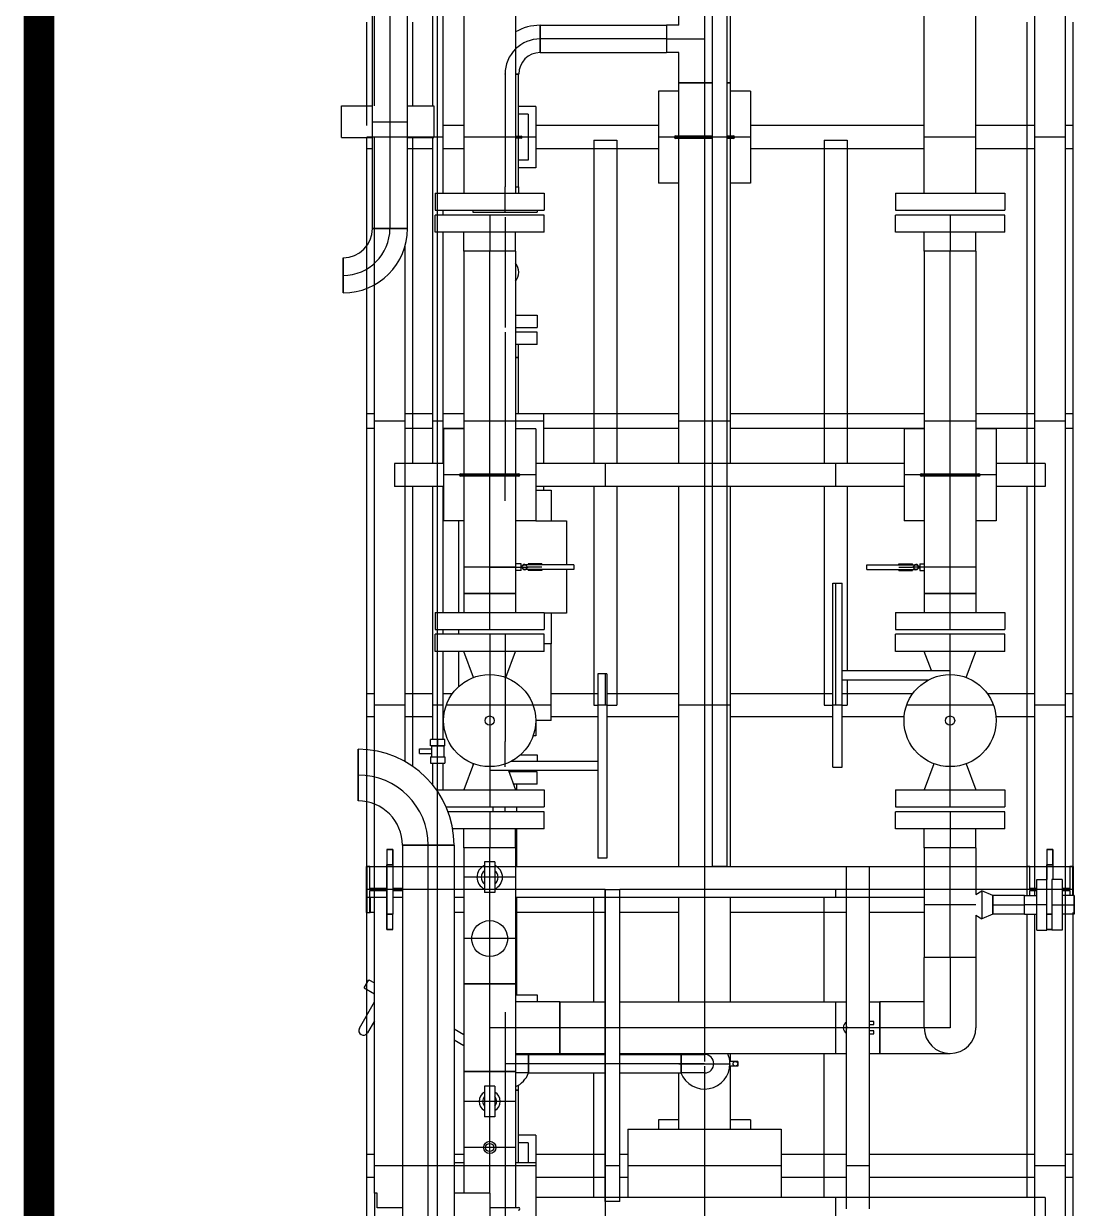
# Model space of a CAD drawing. Header units: inches. Extents: x 517790 to 538444, y 301815 to 302461.
# Drawn here: x 517880.424 to 517883.655, y 302339.702 to 302343.344 of the extents above; entities that cross this region are included whole.
import ezdxf

# ---------------------------------------------------------------- set-up
doc = ezdxf.new("R2010")
doc.units = ezdxf.units.IN
doc.header["$MEASUREMENT"] = 0
doc.layers.add('电气-接地设计-接地线', color=3, linetype='接地线')
doc.layers.add('硅胶总平面底图 工艺装置区', color=253, linetype='Continuous')
doc.styles.add('EESLTYPE', font='TXT.shx')
doc.linetypes.add('接地线', pattern='A,500,["/",EESLTYPE,S=200,R=0,X=0,Y=-100],-200,60,-200', length=960)

msp = doc.modelspace()

# ---------------------------------------------------------------- linework, layer by layer
at = {"layer": '电气-接地设计-接地线', "color": 1, "linetype": '接地线', "ltscale": 0.005, "const_width": 0.0944}
msp.add_lwpolyline([(517880.4709, 302348.7714), (517880.4709, 302325.0589)], dxfattribs=at)
at = {"layer": '硅胶总平面底图 工艺装置区', "color": 253, "linetype": 'Continuous', "lineweight": -3}
for p, q in [((517883.5323, 302348.6049), (517883.5323, 302340.6634)), ((517883.6267, 302348.6049), (517883.6267, 302340.6634)), ((517881.5028, 302343.0907), (517881.5028, 302348.38)), ((517881.496, 302342.7139), (517881.496, 302348.1825)), ((517881.55, 302348.1825), (517881.55, 302342.7139)), ((517881.6039, 302342.7139), (517881.6039, 302348.1825)), ((517882.5421, 302340.7529), (517882.5421, 302347.3844)), ((517882.5874, 302340.7529), (517882.5874, 302347.3844)), ((517881.7773, 302344.2135), (517881.7773, 302342.8228)), ((517881.9362, 302344.2135), (517881.9362, 302342.8228)), ((517883.1933, 302342.8228), (517883.1933, 302344.2135)), ((517883.3522, 302342.8228), (517883.3522, 302344.2135)), ((517881.681, 302343.3957), (517881.681, 302343.0907)), ((517881.6967, 302342.8228), (517881.6967, 302343.3957)), ((517881.7125, 302343.3957), (517881.7125, 302342.8228)), ((517882.4381, 302343.3389), (517882.4381, 302343.3957)), ((517882.5176, 302343.3957), (517882.5176, 302343.1622)), ((517882.597, 302343.1622), (517882.597, 302343.3957)), ((517881.4792, 302343.0907), (517881.4792, 302343.3485)), ((517881.6208, 302343.0907), (517881.6208, 302343.3485)), ((517883.5087, 302343.3485), (517883.5087, 302341.9919)), ((517883.6503, 302343.3485), (517883.6503, 302340.7529)), ((517882.0119, 302343.3389), (517882.0119, 302343.255)), ((517882.0119, 302343.3389), (517882.4005, 302343.3389)), ((517882.0119, 302343.255), (517882.0119, 302343.3389)), ((517882.4005, 302343.3389), (517882.4005, 302343.255)), ((517882.4006, 302343.3389), (517882.4006, 302343.2969)), ((517882.4381, 302343.3389), (517882.4006, 302343.3389)), ((517882.0118, 302343.2969), (517882.0118, 302343.2969)), ((517882.0118, 302343.2969), (517882.0119, 302343.2969)), ((517882.4005, 302343.2969), (517882.0119, 302343.2969)), ((517882.4005, 302343.2969), (517882.4006, 302343.2969)), ((517882.4006, 302343.2969), (517882.5176, 302343.2969)), ((517882.4006, 302343.2969), (517882.4006, 302343.255)), ((517882.0119, 302343.255), (517882.4005, 302343.255)), ((517882.4381, 302343.255), (517882.4006, 302343.255)), ((517882.4381, 302343.1622), (517882.4381, 302343.255)), ((517881.904, 302343.1891), (517881.904, 302343.1891)), ((517881.904, 302343.189), (517881.904, 302343.1891)), ((517881.904, 302343.189), (517881.904, 302342.8419)), ((517881.9362, 302343.189), (517881.9459, 302343.189)), ((517881.9459, 302343.189), (517881.9362, 302343.189)), ((517881.9459, 302342.9977), (517881.9459, 302343.189)), ((517882.5421, 302343.1622), (517882.4381, 302343.1622)), ((517882.4381, 302343.1622), (517882.5421, 302343.1622)), ((517882.4381, 302342.9986), (517882.4381, 302343.1622)), ((517882.5176, 302343.1622), (517882.5176, 302343.1622)), ((517882.5176, 302343.1622), (517882.5176, 302343.1622)), ((517882.5176, 302343.1622), (517882.5176, 302342.9986)), ((517882.597, 302343.1622), (517882.5874, 302343.1622)), ((517882.5874, 302343.1622), (517882.597, 302343.1622)), ((517882.597, 302342.9986), (517882.597, 302343.1622)), ((517882.4381, 302343.1365), (517882.376, 302343.1365)), ((517882.376, 302343.1365), (517882.376, 302342.8533)), ((517882.6592, 302343.1365), (517882.597, 302343.1365)), ((517882.6592, 302343.1365), (517882.6592, 302342.8533)), ((517881.4014, 302342.9934), (517881.4014, 302343.0907)), ((517881.4014, 302343.0907), (517881.496, 302343.0907)), ((517881.4792, 302343.0303), (517881.4792, 302343.0907)), ((517881.6039, 302343.0907), (517881.6852, 302343.0907)), ((517881.6852, 302343.0907), (517881.6852, 302342.9934)), ((517881.9984, 302343.0893), (517881.9459, 302343.0893)), ((517881.9984, 302343.0893), (517881.9984, 302342.9005)), ((517881.9748, 302343.0657), (517881.9459, 302343.0657)), ((517881.9748, 302343.0657), (517881.9748, 302342.9241)), ((517881.496, 302343.0421), (517881.6039, 302343.0421)), ((517881.7773, 302343.0303), (517881.7125, 302343.0303)), ((517882.376, 302343.0303), (517881.9984, 302343.0303)), ((517883.1933, 302343.0303), (517882.6592, 302343.0303)), ((517883.5323, 302343.0303), (517883.3522, 302343.0303)), ((517883.6503, 302343.0303), (517883.6267, 302343.0303)), ((517883.6503, 302343.0303), (517883.6503, 302342.9595)), ((517881.4014, 302342.9934), (517881.496, 302342.9934)), ((517881.7125, 302342.9949), (517881.4792, 302342.9949)), ((517881.4792, 302342.9595), (517881.4792, 302342.9934)), ((517881.4792, 302342.6615), (517881.4792, 302342.9934)), ((517881.5028, 302342.5413), (517881.5028, 302342.9934)), ((517881.6039, 302342.9934), (517881.6852, 302342.9934)), ((517881.6208, 302341.9919), (517881.6208, 302342.9934)), ((517881.681, 302342.9934), (517881.681, 302341.9919)), ((517881.9984, 302342.9949), (517881.7773, 302342.9949)), ((517881.9362, 302342.9977), (517881.954, 302342.9977)), ((517881.954, 302342.992), (517881.9362, 302342.992)), ((517881.9459, 302342.8419), (517881.9459, 302342.992)), ((517882.1775, 302342.9852), (517882.1775, 302341.9919)), ((517882.1775, 302342.9852), (517882.2483, 302342.9852)), ((517882.2483, 302342.9852), (517882.2483, 302341.9919)), ((517882.6592, 302342.9949), (517882.376, 302342.9949)), ((517882.4288, 302342.9986), (517882.5421, 302342.9986)), ((517882.5421, 302342.9911), (517882.4288, 302342.9911)), ((517882.4381, 302341.9919), (517882.4381, 302342.9911)), ((517882.5176, 302342.9986), (517882.5176, 302342.9911)), ((517882.5176, 302342.9911), (517882.5176, 302341.9919)), ((517882.5874, 302342.9986), (517882.6063, 302342.9986)), ((517882.6063, 302342.9911), (517882.5874, 302342.9911)), ((517882.597, 302341.9919), (517882.597, 302342.9911)), ((517882.8855, 302342.9852), (517882.9563, 302342.9852)), ((517882.8855, 302342.9852), (517882.8855, 302341.9919)), ((517882.9563, 302342.9852), (517882.9563, 302341.9919)), ((517883.3522, 302342.9949), (517883.1933, 302342.9949)), ((517883.6267, 302342.9949), (517883.5323, 302342.9949)), ((517881.496, 302342.9595), (517881.4792, 302342.9595)), ((517881.681, 302342.9595), (517881.6039, 302342.9595)), ((517881.7773, 302342.9595), (517881.7125, 302342.9595)), ((517882.376, 302342.9595), (517881.9984, 302342.9595)), ((517883.1933, 302342.9595), (517882.6592, 302342.9595)), ((517883.5323, 302342.9595), (517883.3522, 302342.9595)), ((517883.6503, 302342.9595), (517883.6267, 302342.9595)), ((517881.9748, 302342.9241), (517881.9459, 302342.9241)), ((517881.9984, 302342.9005), (517881.9459, 302342.9005)), ((517881.904, 302342.7704), (517881.904, 302342.8419)), ((517881.9362, 302342.8419), (517881.9459, 302342.8419)), ((517881.9362, 302342.8419), (517881.9459, 302342.8419)), ((517881.9459, 302342.8419), (517881.9459, 302342.8228)), ((517882.4381, 302342.8533), (517882.376, 302342.8533)), ((517882.6592, 302342.8533), (517882.597, 302342.8533)), ((517881.6889, 302342.8228), (517881.8568, 302342.8228)), ((517881.6889, 302342.8228), (517881.6889, 302342.7704)), ((517881.6967, 302342.7704), (517881.6967, 302342.8228)), ((517881.8568, 302342.8228), (517882.0246, 302342.8228)), ((517882.0246, 302342.8228), (517882.0246, 302342.7704)), ((517883.1049, 302342.8228), (517883.2727, 302342.8228)), ((517883.1049, 302342.8228), (517883.1049, 302342.7704)), ((517883.2727, 302342.8228), (517883.4406, 302342.8228)), ((517883.4406, 302342.8228), (517883.4406, 302342.7704)), ((517881.6889, 302342.7704), (517881.8568, 302342.7704)), ((517881.6967, 302342.7553), (517881.6967, 302342.7704)), ((517881.7125, 302342.7704), (517881.7125, 302342.7553)), ((517881.805, 302342.7704), (517881.805, 302342.764)), ((517881.805, 302342.764), (517881.904, 302342.764)), ((517881.8568, 302342.7704), (517882.0246, 302342.7704)), ((517881.904, 302342.764), (517881.904, 302342.7704)), ((517881.904, 302342.764), (517882.0029, 302342.764)), ((517882.0029, 302342.7704), (517882.0029, 302342.764)), ((517883.1049, 302342.7704), (517883.2727, 302342.7704)), ((517883.2727, 302342.7704), (517883.4406, 302342.7704)), ((517881.8568, 302342.7553), (517881.6889, 302342.7553)), ((517881.6889, 302342.7028), (517881.6889, 302342.7553)), ((517881.6967, 302342.7028), (517881.6967, 302342.7553)), ((517881.8568, 302342.7553), (517881.8568, 302342.6445)), ((517882.0246, 302342.7553), (517881.8568, 302342.7553)), ((517881.904, 302342.7489), (517881.904, 302342.4101)), ((517882.0246, 302342.7028), (517882.0246, 302342.7553)), ((517883.2727, 302342.7553), (517883.1049, 302342.7553)), ((517883.1049, 302342.7028), (517883.1049, 302342.7553)), ((517883.2727, 302342.7553), (517883.2727, 302342.6445)), ((517883.4406, 302342.7553), (517883.2727, 302342.7553)), ((517883.4406, 302342.7028), (517883.4406, 302342.7553)), ((517881.6039, 302342.7139), (517881.496, 302342.7139)), ((517881.496, 302342.7139), (517881.6039, 302342.7139)), ((517881.55, 302342.7139), (517881.55, 302342.7139)), ((517881.55, 302342.7139), (517881.55, 302342.7139)), ((517881.8568, 302342.7028), (517881.6889, 302342.7028)), ((517881.6967, 302341.9919), (517881.6967, 302342.7028)), ((517881.7125, 302342.7028), (517881.7125, 302341.9919)), ((517881.7773, 302342.6445), (517881.7773, 302342.7028)), ((517882.0246, 302342.7028), (517881.8568, 302342.7028)), ((517881.9362, 302342.6445), (517881.9362, 302342.7028)), ((517883.2727, 302342.7028), (517883.1049, 302342.7028)), ((517883.1933, 302342.6445), (517883.1933, 302342.7028)), ((517883.4406, 302342.7028), (517883.2727, 302342.7028)), ((517883.3522, 302342.6445), (517883.3522, 302342.7028)), ((517881.4792, 302342.5301), (517881.4792, 302342.6615)), ((517881.5972, 302341.0751), (517881.5972, 302342.6627)), ((517881.4061, 302342.624), (517881.4061, 302342.5701)), ((517881.4061, 302342.5161), (517881.4061, 302342.624)), ((517881.9362, 302342.6445), (517881.7773, 302342.6445)), ((517881.7773, 302342.6445), (517881.7773, 302341.9602)), ((517881.8568, 302342.6445), (517881.7773, 302342.6445)), ((517881.8568, 302341.9602), (517881.8568, 302342.6445)), ((517881.9362, 302342.6445), (517881.8568, 302342.6445)), ((517881.9362, 302342.6445), (517881.9362, 302341.9602)), ((517883.2727, 302342.6445), (517883.1933, 302342.6445)), ((517883.3522, 302342.6445), (517883.1933, 302342.6445)), ((517883.1933, 302342.6445), (517883.1933, 302341.9602)), ((517883.3522, 302342.6445), (517883.2727, 302342.6445)), ((517883.2727, 302341.9602), (517883.2727, 302342.6445)), ((517883.3522, 302342.6445), (517883.3522, 302341.9602)), ((517881.4061, 302342.5701), (517881.4061, 302342.5161)), ((517881.4061, 302342.5701), (517881.4061, 302342.5701)), ((517881.4061, 302342.5701), (517881.4061, 302342.5701)), ((517881.4792, 302341.1119), (517881.4792, 302342.5301)), ((517881.5028, 302341.1088), (517881.5028, 302342.5413)), ((517881.9362, 302342.4494), (517881.9366, 302342.4476)), ((517881.9362, 302342.4476), (517882.0029, 302342.4476)), ((517882.0029, 302342.4476), (517882.0029, 302342.4101)), ((517881.9362, 302342.4101), (517882.0029, 302342.4101)), ((517881.904, 302342.395), (517881.904, 302342.3171)), ((517882.0029, 302342.395), (517881.9362, 302342.395)), ((517882.0029, 302342.3575), (517882.0029, 302342.395)), ((517882.0029, 302342.3575), (517881.9362, 302342.3575)), ((517881.9459, 302342.3171), (517881.9459, 302342.3575)), ((517881.904, 302342.3171), (517881.904, 302341.9551)), ((517881.9459, 302342.3171), (517881.9362, 302342.3171)), ((517881.9362, 302342.3171), (517881.9459, 302342.3171)), ((517881.9459, 302342.1453), (517881.9459, 302342.3171)), ((517881.5028, 302342.1443), (517881.4792, 302342.1443)), ((517881.4792, 302342.099), (517881.4792, 302342.1443)), ((517881.681, 302342.1443), (517881.5972, 302342.1443)), ((517881.7773, 302342.1443), (517881.7125, 302342.1443)), ((517881.9362, 302342.1453), (517882.022, 302342.1453)), ((517882.022, 302342.1453), (517882.022, 302341.9919)), ((517882.4381, 302342.1443), (517882.022, 302342.1443)), ((517883.1933, 302342.1443), (517882.597, 302342.1443)), ((517883.5323, 302342.1443), (517883.3522, 302342.1443)), ((517883.6503, 302342.1443), (517883.6267, 302342.1443)), ((517883.6503, 302342.1443), (517883.6503, 302342.099)), ((517881.5972, 302342.1217), (517881.5028, 302342.1217)), ((517881.7125, 302342.1217), (517881.681, 302342.1217)), ((517882.022, 302342.1217), (517881.7773, 302342.1217)), ((517882.597, 302342.1217), (517882.4381, 302342.1217)), ((517883.3522, 302342.1217), (517883.1933, 302342.1217)), ((517883.6267, 302342.1217), (517883.5323, 302342.1217)), ((517881.5028, 302342.099), (517881.4792, 302342.099)), ((517881.681, 302342.099), (517881.5972, 302342.099)), ((517881.7773, 302342.099), (517881.7125, 302342.099)), ((517881.7773, 302342.0981), (517881.7152, 302342.0981)), ((517881.7152, 302342.0981), (517881.7152, 302341.8149)), ((517881.9984, 302342.0981), (517881.9362, 302342.0981)), ((517881.9984, 302342.0981), (517881.9984, 302341.8149)), ((517882.4381, 302342.099), (517882.022, 302342.099)), ((517883.1933, 302342.099), (517882.597, 302342.099)), ((517883.1311, 302342.0981), (517883.1311, 302341.8149)), ((517883.1933, 302342.0981), (517883.1311, 302342.0981)), ((517883.5323, 302342.099), (517883.3522, 302342.099)), ((517883.4143, 302342.0981), (517883.3522, 302342.0981)), ((517883.4143, 302342.0981), (517883.4143, 302341.8149)), ((517883.6503, 302342.099), (517883.6267, 302342.099)), ((517881.7152, 302341.9919), (517881.5645, 302341.9919)), ((517881.5645, 302341.9919), (517881.5645, 302341.9211)), ((517881.6967, 302341.9211), (517881.6967, 302341.9919)), ((517881.768, 302341.9602), (517881.9455, 302341.9602)), ((517881.8568, 302341.9527), (517881.8568, 302341.9602)), ((517883.1311, 302341.9919), (517881.9984, 302341.9919)), ((517882.2129, 302341.9211), (517882.2129, 302341.9919)), ((517882.5176, 302341.9919), (517882.5176, 302341.9211)), ((517882.9209, 302341.9211), (517882.9209, 302341.9919)), ((517883.184, 302341.9602), (517883.3615, 302341.9602)), ((517883.2727, 302341.9527), (517883.2727, 302341.9602)), ((517883.565, 302341.9919), (517883.4143, 302341.9919)), ((517883.565, 302341.9919), (517883.565, 302341.9211)), ((517881.9984, 302341.9565), (517881.7152, 302341.9565)), ((517881.9455, 302341.9527), (517881.768, 302341.9527)), ((517881.7773, 302341.9527), (517881.7773, 302341.6733)), ((517881.8568, 302341.6733), (517881.8568, 302341.9527)), ((517881.904, 302341.8772), (517881.904, 302341.9551)), ((517881.9362, 302341.9527), (517881.9362, 302341.6733)), ((517883.4143, 302341.9565), (517883.1311, 302341.9565)), ((517883.3615, 302341.9527), (517883.184, 302341.9527)), ((517883.1933, 302341.9527), (517883.1933, 302341.6733)), ((517883.2727, 302341.6733), (517883.2727, 302341.9527)), ((517883.3522, 302341.9527), (517883.3522, 302341.6733)), ((517881.7152, 302341.9211), (517881.5645, 302341.9211)), ((517881.6208, 302341.0603), (517881.6208, 302341.9211)), ((517881.681, 302341.9211), (517881.681, 302341.1428)), ((517881.6967, 302341.534), (517881.6967, 302341.9211)), ((517881.7125, 302341.9211), (517881.7125, 302341.534)), ((517883.1311, 302341.9211), (517881.9984, 302341.9211)), ((517881.9984, 302341.9093), (517882.0456, 302341.9093)), ((517882.022, 302341.9211), (517882.022, 302341.9093)), ((517882.0456, 302341.9093), (517882.0456, 302341.8149)), ((517882.1775, 302341.9211), (517882.1775, 302341.2485)), ((517882.2483, 302341.9211), (517882.2483, 302341.2485)), ((517882.4381, 302340.7529), (517882.4381, 302341.9211)), ((517882.5176, 302341.9211), (517882.5176, 302340.7529)), ((517882.597, 302340.7529), (517882.597, 302341.9211)), ((517882.8855, 302341.9211), (517882.8855, 302341.2485)), ((517882.9563, 302341.9211), (517882.9563, 302341.3551)), ((517883.565, 302341.9211), (517883.4143, 302341.9211)), ((517883.5087, 302341.9211), (517883.5087, 302340.7529)), ((517881.7773, 302341.8149), (517881.7152, 302341.8149)), ((517881.7624, 302341.534), (517881.7624, 302341.8149)), ((517881.9984, 302341.8149), (517881.9362, 302341.8149)), ((517881.9984, 302341.8149), (517882.0928, 302341.8149)), ((517882.0928, 302341.8149), (517882.0928, 302341.6804)), ((517883.1933, 302341.8149), (517883.1311, 302341.8149)), ((517883.4143, 302341.8149), (517883.3522, 302341.8149)), ((517881.9362, 302341.6733), (517881.7773, 302341.6733)), ((517881.7773, 302341.6733), (517881.7773, 302341.5923)), ((517881.8568, 302341.6733), (517881.8568, 302341.6733)), ((517881.8568, 302341.6733), (517881.8568, 302341.6733)), ((517881.8568, 302341.6733), (517881.8927, 302341.6733)), ((517881.8568, 302341.5923), (517881.8568, 302341.6733)), ((517881.8927, 302341.6733), (517881.8927, 302341.6733)), ((517881.8927, 302341.6733), (517881.8927, 302341.6733)), ((517881.8927, 302341.6733), (517881.9532, 302341.6733)), ((517881.9532, 302341.6833), (517881.9362, 302341.6833)), ((517881.9362, 302341.6733), (517881.9362, 302341.5923)), ((517881.9532, 302341.6632), (517881.9532, 302341.6833)), ((517881.9565, 302341.6757), (517881.9532, 302341.6767)), ((517881.9532, 302341.6733), (517881.9755, 302341.6733)), ((517881.9565, 302341.6709), (517881.9532, 302341.6699)), ((517882.1154, 302341.6804), (517881.9643, 302341.6804)), ((517881.9755, 302341.6833), (517881.9755, 302341.6804)), ((517882.0174, 302341.6833), (517881.9755, 302341.6833)), ((517882.0174, 302341.6733), (517881.9755, 302341.6733)), ((517881.9755, 302341.6733), (517881.9755, 302341.6733)), ((517881.9755, 302341.6733), (517881.9755, 302341.6733)), ((517881.9972, 302341.6804), (517881.9972, 302341.6833)), ((517882.0174, 302341.6833), (517882.0174, 302341.6804)), ((517882.1154, 302341.6804), (517882.1154, 302341.6733)), ((517882.1154, 302341.6733), (517882.1154, 302341.6662)), ((517883.017, 302341.6733), (517883.017, 302341.6804)), ((517883.017, 302341.6804), (517883.168, 302341.6804)), ((517883.017, 302341.6662), (517883.017, 302341.6733)), ((517883.1149, 302341.6804), (517883.1149, 302341.6833)), ((517883.1149, 302341.6833), (517883.1569, 302341.6833)), ((517883.1149, 302341.6733), (517883.1569, 302341.6733)), ((517883.1352, 302341.6833), (517883.1352, 302341.6804)), ((517883.1569, 302341.6804), (517883.1569, 302341.6833)), ((517883.1569, 302341.6733), (517883.1569, 302341.6733)), ((517883.1569, 302341.6733), (517883.1569, 302341.6733)), ((517883.1792, 302341.6733), (517883.1569, 302341.6733)), ((517883.1759, 302341.6757), (517883.1792, 302341.6767)), ((517883.1759, 302341.6709), (517883.1792, 302341.6699)), ((517883.1792, 302341.6833), (517883.1792, 302341.6632)), ((517883.1792, 302341.6833), (517883.1933, 302341.6833)), ((517883.2368, 302341.6733), (517883.1792, 302341.6733)), ((517883.3522, 302341.6733), (517883.1933, 302341.6733)), ((517883.1933, 302341.6733), (517883.1933, 302341.5923)), ((517883.2368, 302341.6733), (517883.2368, 302341.6733)), ((517883.2368, 302341.6733), (517883.2368, 302341.6733)), ((517883.2727, 302341.6733), (517883.2368, 302341.6733)), ((517883.2727, 302341.6733), (517883.2727, 302341.6733)), ((517883.2727, 302341.6733), (517883.2727, 302341.6733)), ((517883.2727, 302341.5923), (517883.2727, 302341.6733)), ((517883.3522, 302341.6733), (517883.3522, 302341.5923)), ((517881.9532, 302341.6632), (517881.9362, 302341.6632)), ((517882.1154, 302341.6662), (517881.9643, 302341.6662)), ((517881.9755, 302341.6662), (517881.9755, 302341.6632)), ((517882.0174, 302341.6632), (517881.9755, 302341.6632)), ((517881.9972, 302341.6632), (517881.9972, 302341.6662)), ((517882.0174, 302341.6662), (517882.0174, 302341.6632)), ((517882.0928, 302341.6662), (517882.0928, 302341.5317)), ((517883.017, 302341.6662), (517883.168, 302341.6662)), ((517883.1149, 302341.6632), (517883.1149, 302341.6662)), ((517883.1149, 302341.6632), (517883.1569, 302341.6632)), ((517883.1352, 302341.6662), (517883.1352, 302341.6632)), ((517883.1569, 302341.6632), (517883.1569, 302341.6662)), ((517883.1792, 302341.6632), (517883.1933, 302341.6632)), ((517882.9121, 302341.341), (517882.9121, 302341.6242)), ((517882.9121, 302341.6242), (517882.9405, 302341.6242)), ((517882.9209, 302341.2485), (517882.9209, 302341.6242)), ((517882.9405, 302341.341), (517882.9405, 302341.6242)), ((517881.9362, 302341.5923), (517881.7773, 302341.5923)), ((517881.7773, 302341.5923), (517881.8568, 302341.5923)), ((517881.7773, 302341.5923), (517881.7773, 302341.534)), ((517881.8568, 302341.4816), (517881.8568, 302341.5923)), ((517881.8568, 302341.5923), (517881.9362, 302341.5923)), ((517881.9362, 302341.5923), (517881.9362, 302341.534)), ((517883.3522, 302341.5923), (517883.1933, 302341.5923)), ((517883.1933, 302341.5923), (517883.2727, 302341.5923)), ((517883.1933, 302341.5923), (517883.1933, 302341.534)), ((517883.2727, 302341.4816), (517883.2727, 302341.5923)), ((517883.2727, 302341.5923), (517883.3522, 302341.5923)), ((517883.3522, 302341.5923), (517883.3522, 302341.534)), ((517881.6889, 302341.534), (517881.8568, 302341.534)), ((517881.6889, 302341.534), (517881.6889, 302341.4816)), ((517881.6967, 302341.4816), (517881.6967, 302341.534)), ((517881.8568, 302341.534), (517882.0246, 302341.534)), ((517882.0246, 302341.534), (517882.0246, 302341.4816)), ((517882.0928, 302341.5317), (517882.0246, 302341.5317)), ((517882.0456, 302341.5317), (517882.0456, 302341.4373)), ((517883.1049, 302341.534), (517883.2727, 302341.534)), ((517883.1049, 302341.534), (517883.1049, 302341.4816)), ((517883.2727, 302341.534), (517883.4406, 302341.534)), ((517883.4406, 302341.534), (517883.4406, 302341.4816)), ((517881.6889, 302341.4816), (517881.8568, 302341.4816)), ((517881.8568, 302341.4665), (517881.6889, 302341.4665)), ((517881.6889, 302341.414), (517881.6889, 302341.4665)), ((517881.6967, 302341.4665), (517881.6967, 302341.4816)), ((517881.6967, 302341.414), (517881.6967, 302341.4665)), ((517881.7125, 302341.4816), (517881.7125, 302341.4665)), ((517881.7624, 302341.4665), (517881.7624, 302341.4816)), ((517881.8568, 302341.4816), (517882.0246, 302341.4816)), ((517881.8568, 302341.4665), (517881.8568, 302340.9361)), ((517882.0246, 302341.4665), (517881.8568, 302341.4665)), ((517881.904, 302341.4694), (517881.904, 302341.3914)), ((517882.0246, 302341.414), (517882.0246, 302341.4665)), ((517883.1049, 302341.4816), (517883.2727, 302341.4816)), ((517883.2727, 302341.4665), (517883.1049, 302341.4665)), ((517883.1049, 302341.414), (517883.1049, 302341.4665)), ((517883.2727, 302341.4816), (517883.4406, 302341.4816)), ((517883.2727, 302340.9361), (517883.2727, 302341.4665)), ((517883.4406, 302341.4665), (517883.2727, 302341.4665)), ((517883.4406, 302341.414), (517883.4406, 302341.4665)), ((517881.8568, 302341.414), (517881.6889, 302341.414)), ((517881.6967, 302341.1428), (517881.6967, 302341.414)), ((517881.7125, 302341.414), (517881.7125, 302341.1428)), ((517881.7624, 302341.3068), (517881.7624, 302341.414)), ((517881.8568, 302341.414), (517881.7773, 302341.414)), ((517881.8072, 302341.3339), (517881.7773, 302341.414)), ((517881.9362, 302341.414), (517881.8568, 302341.414)), ((517882.0246, 302341.414), (517881.8568, 302341.414)), ((517881.9063, 302341.3339), (517881.9362, 302341.414)), ((517882.0456, 302341.4373), (517882.0246, 302341.4373)), ((517882.0456, 302341.2013), (517882.0456, 302341.4373)), ((517883.2727, 302341.414), (517883.1049, 302341.414)), ((517883.2727, 302341.414), (517883.1933, 302341.414)), ((517883.2153, 302341.3551), (517883.1933, 302341.414)), ((517883.3522, 302341.414), (517883.2727, 302341.414)), ((517883.4406, 302341.414), (517883.2727, 302341.414)), ((517883.3223, 302341.3339), (517883.3522, 302341.414)), ((517881.904, 302341.3914), (517881.904, 302341.1367)), ((517882.189, 302341.3448), (517882.189, 302341.0616)), ((517882.2174, 302341.3448), (517882.189, 302341.3448)), ((517882.2129, 302341.2485), (517882.2129, 302341.3448)), ((517882.2174, 302341.3448), (517882.2174, 302341.0616)), ((517882.9121, 302341.0578), (517882.9121, 302341.341)), ((517882.9405, 302341.3551), (517883.2727, 302341.3551)), ((517882.9405, 302341.0578), (517882.9405, 302341.341)), ((517883.2727, 302341.3429), (517883.2727, 302341.3551)), ((517882.9405, 302341.3268), (517883.2073, 302341.3268)), ((517882.9563, 302341.3268), (517882.9563, 302341.2485)), ((517881.4792, 302341.2131), (517881.4792, 302341.2839)), ((517881.5028, 302341.2839), (517881.4792, 302341.2839)), ((517881.681, 302341.2839), (517881.5972, 302341.2839)), ((517881.7417, 302341.2839), (517881.7125, 302341.2839)), ((517882.189, 302341.2839), (517882.0456, 302341.2839)), ((517882.4381, 302341.2839), (517882.2174, 302341.2839)), ((517882.9121, 302341.2839), (517882.597, 302341.2839)), ((517883.1577, 302341.2839), (517882.9405, 302341.2839)), ((517883.5323, 302341.2839), (517883.3878, 302341.2839)), ((517883.6503, 302341.2839), (517883.6267, 302341.2839)), ((517883.6503, 302341.2839), (517883.6503, 302341.2131)), ((517881.5972, 302341.2485), (517881.5028, 302341.2485)), ((517881.7125, 302341.2485), (517881.681, 302341.2485)), ((517882.0456, 302341.2485), (517881.7233, 302341.2485)), ((517882.1775, 302341.2485), (517882.189, 302341.2485)), ((517882.2174, 302341.2485), (517882.189, 302341.2485)), ((517882.2174, 302341.2485), (517882.2483, 302341.2485)), ((517882.597, 302341.2485), (517882.4381, 302341.2485)), ((517882.8855, 302341.2485), (517882.9121, 302341.2485)), ((517882.9405, 302341.2485), (517882.9121, 302341.2485)), ((517882.9405, 302341.2485), (517882.9563, 302341.2485)), ((517883.4062, 302341.2485), (517883.1392, 302341.2485)), ((517883.6267, 302341.2485), (517883.5323, 302341.2485)), ((517881.5028, 302341.2131), (517881.4792, 302341.2131)), ((517881.681, 302341.2131), (517881.5972, 302341.2131)), ((517881.7156, 302341.2131), (517881.7125, 302341.2131)), ((517882.0456, 302341.2013), (517881.9984, 302341.2013)), ((517881.9984, 302341.2013), (517881.9984, 302341.1541)), ((517882.189, 302341.2131), (517882.0456, 302341.2131)), ((517882.4381, 302341.2131), (517882.2174, 302341.2131)), ((517882.9121, 302341.2131), (517882.597, 302341.2131)), ((517883.1316, 302341.2131), (517882.9405, 302341.2131)), ((517883.5323, 302341.2131), (517883.4139, 302341.2131)), ((517883.6503, 302341.2131), (517883.6267, 302341.2131)), ((517881.7184, 302341.1428), (517881.675, 302341.1428)), ((517881.675, 302341.1234), (517881.675, 302341.1428)), ((517881.7184, 302341.1234), (517881.675, 302341.1234)), ((517881.678, 302341.1234), (517881.7154, 302341.1234)), ((517881.678, 302341.1234), (517881.678, 302341.0904)), ((517881.6967, 302341.1264), (517881.6967, 302341.1428)), ((517881.6967, 302341.1428), (517881.6967, 302341.1264)), ((517881.6967, 302341.1264), (517881.6967, 302341.1234)), ((517881.6967, 302341.1234), (517881.6967, 302341.1234)), ((517881.6967, 302341.0904), (517881.6967, 302341.1234)), ((517881.7154, 302341.1234), (517881.7154, 302341.0904)), ((517881.7184, 302341.1234), (517881.7184, 302341.1428)), ((517881.904, 302341.0587), (517881.904, 302341.1367)), ((517881.9984, 302341.1541), (517881.9903, 302341.1541)), ((517881.4522, 302340.9543), (517881.4522, 302341.1131)), ((517881.4522, 302341.1131), (517881.4522, 302340.9543)), ((517881.4792, 302340.9516), (517881.4792, 302341.1119)), ((517881.5028, 302340.9446), (517881.5028, 302341.1088)), ((517881.641, 302341.0998), (517881.641, 302341.114)), ((517881.641, 302341.114), (517881.678, 302341.114)), ((517881.641, 302341.0998), (517881.678, 302341.0998)), ((517881.675, 302341.0904), (517881.7184, 302341.0904)), ((517881.675, 302341.0904), (517881.675, 302341.0709)), ((517881.6967, 302341.0874), (517881.6967, 302341.0904)), ((517881.6967, 302341.0709), (517881.6967, 302341.0874)), ((517881.6967, 302341.0709), (517881.6967, 302341.0874)), ((517881.7184, 302341.0904), (517881.7184, 302341.0709)), ((517881.9517, 302341.0962), (517882.0029, 302341.0962)), ((517882.0029, 302341.0962), (517882.0029, 302341.0757)), ((517881.675, 302341.0709), (517881.7184, 302341.0709)), ((517881.681, 302341.0709), (517881.681, 302341.0045)), ((517881.6967, 302340.9885), (517881.6967, 302341.0709)), ((517881.7125, 302341.0709), (517881.7125, 302340.9885)), ((517881.8072, 302341.0686), (517881.7773, 302340.9885)), ((517881.805, 302341.0695), (517881.805, 302341.0628)), ((517881.8568, 302341.0597), (517881.8568, 302341.0474)), ((517882.189, 302341.0757), (517881.9222, 302341.0757)), ((517882.189, 302341.0616), (517882.189, 302340.7784)), ((517882.2174, 302341.0616), (517882.2174, 302340.7784)), ((517882.9121, 302341.0578), (517882.9405, 302341.0578)), ((517883.2232, 302341.0686), (517883.1933, 302340.9885)), ((517883.3223, 302341.0686), (517883.3522, 302340.9885)), ((517881.4522, 302341.0337), (517881.4522, 302341.0337)), ((517881.4522, 302341.0337), (517881.4522, 302341.0337)), ((517882.189, 302341.0474), (517881.8568, 302341.0474)), ((517881.9142, 302341.0474), (517881.9362, 302340.9885)), ((517882.0029, 302341.0436), (517881.9156, 302341.0436)), ((517882.0029, 302341.0062), (517882.0029, 302341.0436)), ((517881.6931, 302340.9885), (517881.8568, 302340.9885)), ((517881.6967, 302338.7664), (517881.6967, 302340.9885)), ((517881.7773, 302340.9885), (517881.9362, 302340.9885)), ((517881.8568, 302340.9885), (517882.0246, 302340.9885)), ((517881.868, 302340.9885), (517881.868, 302340.9885)), ((517881.9035, 302340.9885), (517881.9035, 302340.9885)), ((517881.9044, 302340.9885), (517881.9044, 302340.9885)), ((517882.0029, 302341.0062), (517881.9296, 302341.0062)), ((517881.9399, 302340.9885), (517881.9399, 302341.0062)), ((517882.0246, 302340.9885), (517882.0246, 302340.9361)), ((517883.1049, 302340.9885), (517883.2727, 302340.9885)), ((517883.1049, 302340.9885), (517883.1049, 302340.9361)), ((517883.1933, 302340.9885), (517883.3522, 302340.9885)), ((517883.2727, 302340.9885), (517883.4406, 302340.9885)), ((517883.4406, 302340.9885), (517883.4406, 302340.9361)), ((517881.4792, 302340.7529), (517881.4792, 302340.9516)), ((517881.5028, 302339.749), (517881.5028, 302340.9446)), ((517881.7227, 302340.9361), (517881.8568, 302340.9361)), ((517881.8568, 302340.921), (517881.7288, 302340.921)), ((517881.8568, 302340.9361), (517882.0246, 302340.9361)), ((517881.8568, 302340.921), (517881.8568, 302340.8102)), ((517882.0246, 302340.921), (517881.8568, 302340.921)), ((517881.868, 302340.921), (517881.868, 302340.9361)), ((517881.9035, 302340.9361), (517881.9035, 302340.921)), ((517881.9044, 302340.921), (517881.9044, 302340.9361)), ((517881.9399, 302340.921), (517881.9399, 302340.9361)), ((517882.0246, 302340.8685), (517882.0246, 302340.921)), ((517883.1049, 302340.9361), (517883.2727, 302340.9361)), ((517883.2727, 302340.921), (517883.1049, 302340.921)), ((517883.1049, 302340.8685), (517883.1049, 302340.921)), ((517883.2727, 302340.9361), (517883.4406, 302340.9361)), ((517883.2727, 302340.921), (517883.2727, 302340.8102)), ((517883.4406, 302340.921), (517883.2727, 302340.921)), ((517883.4406, 302340.8685), (517883.4406, 302340.921)), ((517881.8568, 302340.8685), (517881.743, 302340.8685)), ((517881.7773, 302340.8102), (517881.7773, 302340.8685)), ((517882.0246, 302340.8685), (517881.8568, 302340.8685)), ((517881.9362, 302340.8102), (517881.9362, 302340.8685)), ((517881.9399, 302340.7529), (517881.9399, 302340.8685)), ((517883.2727, 302340.8685), (517883.1049, 302340.8685)), ((517883.1933, 302340.8102), (517883.1933, 302340.8685)), ((517883.4406, 302340.8685), (517883.2727, 302340.8685)), ((517883.3522, 302340.8102), (517883.3522, 302340.8685)), ((517881.5594, 302340.8048), (517881.5405, 302340.8048)), ((517881.5405, 302340.8048), (517881.5594, 302340.8048)), ((517881.5405, 302340.8048), (517881.5405, 302340.7576)), ((517881.5405, 302340.8048), (517881.5405, 302340.7576)), ((517881.5594, 302340.7576), (517881.5594, 302340.8048)), ((517881.5594, 302340.8048), (517881.5594, 302340.7576)), ((517881.7474, 302340.8179), (517881.5885, 302340.8179)), ((517881.5885, 302340.8179), (517881.5885, 302338.1164)), ((517881.5885, 302340.8179), (517881.7474, 302340.8179)), ((517881.668, 302338.1164), (517881.668, 302340.8179)), ((517881.668, 302340.8179), (517881.668, 302340.8179)), ((517881.668, 302340.8179), (517881.668, 302340.8179)), ((517881.7474, 302340.8179), (517881.7474, 302338.1164)), ((517881.9362, 302340.8102), (517881.7773, 302340.8102)), ((517881.7773, 302340.8102), (517881.7773, 302340.7198)), ((517881.8568, 302340.8102), (517881.7773, 302340.8102)), ((517881.8568, 302340.767), (517881.8568, 302340.8102)), ((517881.9362, 302340.8102), (517881.8568, 302340.8102)), ((517881.9362, 302340.8102), (517881.9362, 302340.7198)), ((517883.2727, 302340.8102), (517883.1933, 302340.8102)), ((517883.3522, 302340.8102), (517883.1933, 302340.8102)), ((517883.1933, 302340.8102), (517883.1933, 302340.6349)), ((517883.3522, 302340.8102), (517883.2727, 302340.8102)), ((517883.2727, 302340.6349), (517883.2727, 302340.8102)), ((517883.3522, 302340.8102), (517883.3522, 302340.6666)), ((517883.5701, 302340.8048), (517883.5701, 302340.7576)), ((517883.5701, 302340.8048), (517883.5701, 302340.7576)), ((517883.589, 302340.8048), (517883.5701, 302340.8048)), ((517883.5701, 302340.8048), (517883.589, 302340.8048)), ((517883.589, 302340.7576), (517883.589, 302340.8048)), ((517883.589, 302340.8048), (517883.589, 302340.7576)), ((517881.5405, 302340.7576), (517881.5594, 302340.7576)), ((517881.5594, 302340.7576), (517881.5405, 302340.7576)), ((517881.5405, 302340.6066), (517881.5405, 302340.7576)), ((517881.5405, 302340.7576), (517881.5405, 302340.6066)), ((517881.5594, 302340.7576), (517881.5405, 302340.7576)), ((517881.5594, 302340.7576), (517881.5594, 302340.6066)), ((517881.5594, 302340.7576), (517881.5594, 302340.6066)), ((517881.841, 302340.767), (517881.841, 302340.7198)), ((517881.8725, 302340.767), (517881.841, 302340.767)), ((517881.8568, 302340.7198), (517881.8568, 302340.767)), ((517881.8725, 302340.767), (517881.8725, 302340.7198)), ((517882.2174, 302340.7784), (517882.189, 302340.7784)), ((517883.5701, 302340.7576), (517883.589, 302340.7576)), ((517883.589, 302340.7576), (517883.5701, 302340.7576)), ((517883.5701, 302340.7128), (517883.5701, 302340.7576)), ((517883.5701, 302340.7576), (517883.5701, 302340.7128)), ((517883.589, 302340.7576), (517883.5701, 302340.7576)), ((517883.589, 302340.7576), (517883.589, 302340.7128)), ((517883.589, 302340.7576), (517883.589, 302340.7128)), ((517881.4782, 302340.6113), (517881.4782, 302340.7529)), ((517881.4782, 302340.7529), (517881.4782, 302340.6113)), ((517881.4782, 302340.7529), (517881.4792, 302340.7529)), ((517881.4782, 302340.7529), (517881.4792, 302340.7529)), ((517881.4792, 302340.7529), (517881.4792, 302340.6113)), ((517881.4886, 302340.7529), (517881.4792, 302340.7529)), ((517881.4792, 302340.7529), (517881.5405, 302340.7529)), ((517881.4792, 302340.6585), (517881.4792, 302340.7529)), ((517881.4886, 302340.6854), (517881.4886, 302340.7529)), ((517881.5405, 302340.7529), (517881.5594, 302340.7529)), ((517881.5594, 302340.7529), (517881.5885, 302340.7529)), ((517881.5885, 302340.7529), (517881.7474, 302340.7529)), ((517881.7474, 302340.7529), (517881.7773, 302340.7529)), ((517881.7773, 302340.7529), (517881.9362, 302340.7529)), ((517881.9362, 302340.7529), (517883.1933, 302340.7529)), ((517882.5176, 302340.7529), (517882.5176, 302340.6585)), ((517882.5874, 302340.7529), (517882.5421, 302340.7529)), ((517882.9541, 302339.7003), (517882.9541, 302340.7529)), ((517882.9541, 302340.7529), (517883.0249, 302340.7529)), ((517883.0249, 302339.7003), (517883.0249, 302340.7529)), ((517883.1933, 302340.7529), (517883.3522, 302340.7529)), ((517883.3522, 302340.7529), (517883.5701, 302340.7529)), ((517883.5087, 302340.7529), (517883.5087, 302340.6634)), ((517883.5182, 302340.7529), (517883.5087, 302340.7529)), ((517883.5182, 302340.6854), (517883.5182, 302340.7529)), ((517883.5701, 302340.7529), (517883.589, 302340.7529)), ((517883.589, 302340.7529), (517883.6503, 302340.7529)), ((517883.6409, 302340.7529), (517883.6409, 302340.6854)), ((517883.6503, 302340.7529), (517883.6409, 302340.7529)), ((517883.6503, 302340.7529), (517883.6513, 302340.7529)), ((517883.6513, 302340.7529), (517883.6503, 302340.7529)), ((517883.6503, 302340.6634), (517883.6503, 302340.7529)), ((517883.6503, 302340.7529), (517883.6503, 302340.6634)), ((517883.6513, 302340.7529), (517883.6513, 302340.6634)), ((517883.6513, 302340.7529), (517883.6513, 302340.6634)), ((517881.5405, 302340.6854), (517881.4886, 302340.6854)), ((517881.5885, 302340.6854), (517881.5594, 302340.6854)), ((517881.9362, 302340.7198), (517881.7773, 302340.7198)), ((517881.7773, 302340.7198), (517881.7773, 302340.531)), ((517881.841, 302340.7198), (517881.841, 302340.6726)), ((517881.8568, 302340.6726), (517881.8568, 302340.7198)), ((517881.8568, 302340.7198), (517881.8568, 302340.7198)), ((517881.8568, 302340.7198), (517881.8568, 302340.7198)), ((517881.8725, 302340.7198), (517881.8725, 302340.6726)), ((517881.9362, 302340.7198), (517881.9362, 302340.531)), ((517883.5392, 302340.6854), (517883.5182, 302340.6854)), ((517883.5392, 302340.6349), (517883.5392, 302340.7128)), ((517883.5392, 302340.7128), (517883.5706, 302340.7128)), ((517883.5706, 302340.6349), (517883.5706, 302340.7128)), ((517883.5857, 302340.7128), (517883.5857, 302340.6349)), ((517883.6172, 302340.7128), (517883.5857, 302340.7128)), ((517883.6172, 302340.7128), (517883.6172, 302340.6349)), ((517883.6409, 302340.6854), (517883.6172, 302340.6854)), ((517882.2117, 302340.6821), (517881.4792, 302340.6821)), ((517881.4792, 302340.6585), (517881.5405, 302340.6585)), ((517881.4886, 302340.6788), (517881.5405, 302340.6788)), ((517881.4886, 302340.6113), (517881.4886, 302340.6788)), ((517881.4895, 302340.6585), (517881.4895, 302340.6113)), ((517881.4895, 302340.6113), (517881.4895, 302340.6585)), ((517881.5594, 302340.6788), (517881.5885, 302340.6788)), ((517881.5594, 302340.6585), (517881.5885, 302340.6585)), ((517881.7474, 302340.6585), (517881.7773, 302340.6585)), ((517881.8725, 302340.6726), (517881.841, 302340.6726)), ((517881.8568, 302340.5865), (517881.8568, 302340.6726)), ((517881.9362, 302340.6585), (517883.1933, 302340.6585)), ((517881.9399, 302340.358), (517881.9399, 302340.6585)), ((517882.1775, 302340.3367), (517882.1775, 302340.6585)), ((517882.2117, 302339.7225), (517882.2117, 302340.6821)), ((517882.2117, 302340.6821), (517882.257, 302340.6821)), ((517882.2129, 302339.6649), (517882.2129, 302340.6821)), ((517882.257, 302339.7225), (517882.257, 302340.6821)), ((517883.6503, 302340.6821), (517882.257, 302340.6821)), ((517882.4381, 302340.3367), (517882.4381, 302340.6585)), ((517882.5176, 302340.6585), (517882.5176, 302340.3367)), ((517882.597, 302340.3367), (517882.597, 302340.6585)), ((517882.8855, 302340.3367), (517882.8855, 302340.6585)), ((517882.9209, 302340.6585), (517882.9209, 302340.6821)), ((517883.3522, 302340.6666), (517883.3699, 302340.6776)), ((517883.3699, 302340.6776), (517883.3699, 302340.5922)), ((517883.4044, 302340.6634), (517883.3699, 302340.6776)), ((517883.4044, 302340.6634), (517883.4044, 302340.6064)), ((517883.4044, 302340.6064), (517883.4044, 302340.6634)), ((517883.5016, 302340.6634), (517883.4044, 302340.6634)), ((517883.5016, 302340.6349), (517883.5016, 302340.6634)), ((517883.5016, 302340.6634), (517883.5392, 302340.6634)), ((517883.5016, 302340.6064), (517883.5016, 302340.6634)), ((517883.5182, 302340.6788), (517883.5392, 302340.6788)), ((517883.5182, 302340.6634), (517883.5182, 302340.6788)), ((517883.6172, 302340.6788), (517883.6409, 302340.6788)), ((517883.6548, 302340.6634), (517883.6172, 302340.6634)), ((517883.6267, 302340.6634), (517883.6267, 302340.6064)), ((517883.6409, 302340.6788), (517883.6409, 302340.6634)), ((517883.6548, 302340.6064), (517883.6548, 302340.6634)), ((517883.6548, 302340.6634), (517883.6548, 302340.6349)), ((517881.4792, 302340.6113), (517881.4782, 302340.6113)), ((517881.4782, 302340.6113), (517881.4792, 302340.6113)), ((517881.4792, 302340.6113), (517881.4886, 302340.6113)), ((517881.4792, 302340.3938), (517881.4792, 302340.6113)), ((517881.4895, 302340.6113), (517881.4886, 302340.6113)), ((517881.4886, 302340.6113), (517881.4895, 302340.6113)), ((517881.5028, 302340.6113), (517881.4895, 302340.6113)), ((517881.7773, 302340.6113), (517881.7474, 302340.6113)), ((517882.2117, 302340.6113), (517881.9399, 302340.6113)), ((517882.4381, 302340.6113), (517882.257, 302340.6113)), ((517882.9541, 302340.6113), (517882.597, 302340.6113)), ((517883.1933, 302340.6113), (517883.0249, 302340.6113)), ((517883.3522, 302340.6349), (517883.1933, 302340.6349)), ((517883.1933, 302340.6349), (517883.1933, 302340.4731)), ((517883.2727, 302340.4731), (517883.2727, 302340.6349)), ((517883.2727, 302340.6349), (517883.2727, 302340.6349)), ((517883.2727, 302340.6349), (517883.2727, 302340.6349)), ((517883.4044, 302340.6349), (517883.4044, 302340.6349)), ((517883.4044, 302340.6349), (517883.4044, 302340.6349)), ((517883.4044, 302340.6349), (517883.5016, 302340.6349)), ((517883.5706, 302340.6349), (517883.5016, 302340.6349)), ((517883.5016, 302340.6064), (517883.5016, 302340.6349)), ((517883.5392, 302340.557), (517883.5392, 302340.6349)), ((517883.5706, 302340.557), (517883.5706, 302340.6349)), ((517883.5857, 302340.6349), (517883.6548, 302340.6349)), ((517883.5857, 302340.6349), (517883.5857, 302340.557)), ((517883.6172, 302340.6349), (517883.6172, 302340.557)), ((517883.6503, 302340.6113), (517883.6503, 302340.6064)), ((517883.6548, 302340.6349), (517883.6548, 302340.6064)), ((517881.5405, 302340.6066), (517881.5405, 302340.5594)), ((517881.5405, 302340.5594), (517881.5405, 302340.6066)), ((517881.5594, 302340.6066), (517881.5405, 302340.6066)), ((517881.5405, 302340.6066), (517881.5594, 302340.6066)), ((517881.5594, 302340.6066), (517881.5405, 302340.6066)), ((517881.5594, 302340.5594), (517881.5594, 302340.6066)), ((517881.5594, 302340.5594), (517881.5594, 302340.6066)), ((517881.8568, 302340.531), (517881.8568, 302340.5865)), ((517883.3522, 302340.6031), (517883.3522, 302340.4731)), ((517883.3522, 302340.6031), (517883.3699, 302340.5922)), ((517883.4044, 302340.6064), (517883.3699, 302340.5922)), ((517883.5016, 302340.6064), (517883.4044, 302340.6064)), ((517883.5016, 302340.6064), (517883.5392, 302340.6064)), ((517883.5087, 302340.6064), (517883.5087, 302339.7357)), ((517883.5323, 302340.6064), (517883.5323, 302338.1164)), ((517883.5857, 302340.6066), (517883.5706, 302340.6066)), ((517883.5706, 302340.6066), (517883.5857, 302340.6066)), ((517883.5857, 302340.6066), (517883.5706, 302340.6066)), ((517883.6548, 302340.6064), (517883.6172, 302340.6064)), ((517883.6267, 302340.6064), (517883.6267, 302338.1164)), ((517883.6503, 302340.6064), (517883.6503, 302339.0353)), ((517881.5405, 302340.5594), (517881.5594, 302340.5594)), ((517881.5594, 302340.5594), (517881.5405, 302340.5594)), ((517883.5392, 302340.557), (517883.5706, 302340.557)), ((517883.5706, 302340.5594), (517883.5857, 302340.5594)), ((517883.5857, 302340.5594), (517883.5706, 302340.5594)), ((517883.6172, 302340.557), (517883.5857, 302340.557)), ((517881.9362, 302340.531), (517881.7773, 302340.531)), ((517881.7773, 302340.531), (517881.7773, 302340.392)), ((517881.8568, 302340.4756), (517881.8568, 302340.531)), ((517881.8568, 302340.531), (517881.8568, 302340.531)), ((517881.8568, 302340.531), (517881.8568, 302340.531)), ((517881.9362, 302340.531), (517881.9362, 302340.392)), ((517881.8568, 302340.392), (517881.8568, 302340.4756)), ((517883.3522, 302340.4731), (517883.1933, 302340.4731)), ((517883.3522, 302340.4731), (517883.1933, 302340.4731)), ((517883.1933, 302340.2573), (517883.1933, 302340.4731)), ((517883.2727, 302340.4731), (517883.2727, 302340.4731)), ((517883.2727, 302340.4731), (517883.2727, 302340.4731)), ((517883.2727, 302340.4731), (517883.2727, 302340.2573)), ((517883.3522, 302340.4731), (517883.3522, 302340.2573)), ((517881.4783, 302340.3922), (517881.4855, 302340.4047)), ((517881.4792, 302340.3751), (517881.4792, 302340.3938)), ((517881.4855, 302340.4047), (517881.5028, 302340.3947)), ((517881.4711, 302340.3798), (517881.4783, 302340.3922)), ((517881.4711, 302340.3798), (517881.5028, 302340.3615)), ((517881.4792, 302340.2954), (517881.4792, 302340.3751)), ((517881.7773, 302340.392), (517881.9362, 302340.392)), ((517881.7773, 302340.392), (517881.7773, 302340.1225)), ((517881.9362, 302340.392), (517881.7773, 302340.392)), ((517881.8568, 302340.392), (517881.8568, 302340.392)), ((517881.8568, 302340.392), (517881.8568, 302340.392)), ((517881.8568, 302340.1225), (517881.8568, 302340.392)), ((517881.9362, 302340.392), (517881.9362, 302340.1225)), ((517881.9362, 302340.358), (517882.0029, 302340.358)), ((517882.0029, 302340.358), (517882.0029, 302340.3367)), ((517881.4561, 302340.2555), (517881.5028, 302340.3363)), ((517882.0726, 302340.3367), (517881.9362, 302340.3367)), ((517882.0726, 302340.2573), (517882.0726, 302340.3367)), ((517882.0726, 302340.3367), (517882.0726, 302340.2573)), ((517882.0726, 302340.3367), (517882.2117, 302340.3367)), ((517882.257, 302340.3367), (517882.9541, 302340.3367)), ((517882.5176, 302340.3367), (517882.5176, 302340.1535)), ((517882.9209, 302340.1779), (517882.9209, 302340.3367)), ((517883.0249, 302340.3367), (517883.057, 302340.3367)), ((517883.057, 302340.2573), (517883.057, 302340.3367)), ((517883.1933, 302340.3367), (517883.057, 302340.3367)), ((517883.057, 302340.3367), (517883.057, 302340.2573)), ((517881.4792, 302340.2386), (517881.4792, 302340.2954)), ((517881.904, 302340.3054), (517881.904, 302340.2275)), ((517881.5028, 302340.2788), (517881.481, 302340.2411)), ((517881.7474, 302340.2535), (517881.7773, 302340.2362)), ((517881.9362, 302340.2573), (517881.8568, 302340.2573)), ((517882.0726, 302340.2573), (517881.9362, 302340.2573)), ((517882.0725, 302340.2573), (517882.0725, 302340.2573)), ((517882.0725, 302340.2573), (517882.0726, 302340.2573)), ((517882.0726, 302340.1779), (517882.0726, 302340.2573)), ((517882.2117, 302340.2573), (517882.0726, 302340.2573)), ((517882.0726, 302340.2573), (517882.0726, 302340.1779)), ((517882.257, 302340.2573), (517882.2117, 302340.2573)), ((517882.9437, 302340.2573), (517882.257, 302340.2573)), ((517882.9532, 302340.2573), (517882.9437, 302340.2573)), ((517882.9541, 302340.2573), (517882.9532, 302340.2573)), ((517883.0249, 302340.2573), (517882.9541, 302340.2573)), ((517883.0381, 302340.2762), (517883.0249, 302340.2762)), ((517883.0249, 302340.2667), (517883.0381, 302340.2667)), ((517883.057, 302340.2573), (517883.0249, 302340.2573)), ((517883.0381, 302340.2478), (517883.0249, 302340.2478)), ((517883.0381, 302340.2667), (517883.0381, 302340.2762)), ((517883.0381, 302340.2384), (517883.0381, 302340.2478)), ((517883.057, 302340.2573), (517883.057, 302340.2573)), ((517883.057, 302340.2573), (517883.057, 302340.2573)), ((517883.1933, 302340.2573), (517883.057, 302340.2573)), ((517883.057, 302340.1779), (517883.057, 302340.2573)), ((517883.057, 302340.2573), (517883.057, 302340.1779)), ((517883.2727, 302340.2573), (517883.1933, 302340.2573)), ((517881.4792, 302339.749), (517881.4792, 302340.2386)), ((517881.7474, 302340.2202), (517881.7773, 302340.2029)), ((517881.904, 302340.2275), (517881.904, 302340.0654)), ((517881.904, 302340.2275), (517881.904, 302340.2275)), ((517883.0249, 302340.2384), (517883.0381, 302340.2384)), ((517881.9362, 302340.1779), (517882.0726, 302340.1779)), ((517881.9362, 302340.1749), (517881.9759, 302340.1749)), ((517881.9759, 302340.118), (517881.9759, 302340.1749)), ((517881.9759, 302340.1749), (517881.9759, 302340.118)), ((517881.9759, 302340.1749), (517882.2117, 302340.1749)), ((517882.0726, 302340.1779), (517882.2117, 302340.1779)), ((517882.1775, 302340.1749), (517882.1775, 302340.1779)), ((517882.257, 302340.1779), (517882.9541, 302340.1779)), ((517882.257, 302340.1749), (517882.4456, 302340.1749)), ((517882.4381, 302340.1749), (517882.4381, 302340.1779)), ((517882.4456, 302340.1749), (517882.4456, 302340.118)), ((517882.4456, 302340.118), (517882.4456, 302340.1749)), ((517882.4456, 302340.1749), (517882.5176, 302340.1749)), ((517882.597, 302340.1535), (517882.597, 302340.1779)), ((517882.8855, 302339.7357), (517882.8855, 302340.1779)), ((517883.0249, 302340.1779), (517883.057, 302340.1779)), ((517883.057, 302340.1779), (517883.2727, 302340.1779)), ((517881.9362, 302340.1465), (517881.904, 302340.1465)), ((517881.9759, 302340.1465), (517881.9362, 302340.1465)), ((517881.9759, 302340.1465), (517881.9759, 302340.1465)), ((517881.9759, 302340.1465), (517881.9759, 302340.1465)), ((517882.2117, 302340.1465), (517881.9759, 302340.1465)), ((517882.257, 302340.1465), (517882.2117, 302340.1465)), ((517882.4456, 302340.1465), (517882.257, 302340.1465)), ((517882.4381, 302340.1465), (517882.597, 302340.1465)), ((517882.4456, 302340.1465), (517882.4456, 302340.1465)), ((517882.4456, 302340.1465), (517882.4456, 302340.1465)), ((517882.5176, 302340.1465), (517882.4456, 302340.1465)), ((517882.5176, 302340.1394), (517882.5176, 302340.0685)), ((517882.6195, 302340.1535), (517882.5952, 302340.1535)), ((517882.6195, 302340.1394), (517882.5952, 302340.1394)), ((517882.597, 302339.9458), (517882.597, 302340.1394)), ((517882.6195, 302340.1535), (517882.6195, 302340.1465)), ((517882.6195, 302340.1465), (517882.6195, 302340.1394)), ((517881.7773, 302340.1225), (517881.9362, 302340.1225)), ((517881.9362, 302340.1225), (517881.7773, 302340.1225)), ((517881.7773, 302340.1225), (517881.7773, 302340.0307)), ((517881.8568, 302340.1225), (517881.8568, 302340.1225)), ((517881.8568, 302340.0779), (517881.8568, 302340.1225)), ((517881.9362, 302340.1225), (517881.9362, 302340.0307)), ((517881.9759, 302340.118), (517881.9362, 302340.118)), ((517881.9759, 302340.118), (517882.2117, 302340.118)), ((517882.1775, 302339.7357), (517882.1775, 302340.118)), ((517882.257, 302340.118), (517882.4456, 302340.118)), ((517882.4381, 302339.9458), (517882.4381, 302340.118)), ((517882.5176, 302340.118), (517882.4456, 302340.118)), ((517881.841, 302340.0779), (517881.841, 302340.0307)), ((517881.8725, 302340.0779), (517881.841, 302340.0779)), ((517881.8568, 302340.0307), (517881.8568, 302340.0779)), ((517881.8725, 302340.0779), (517881.8725, 302340.0307)), ((517881.904, 302340.0654), (517881.904, 302340.0654)), ((517881.904, 302340.0654), (517881.904, 302340.0654)), ((517881.904, 302340.0654), (517881.904, 302338.5915)), ((517881.9459, 302340.0654), (517881.9362, 302340.0654)), ((517881.9362, 302340.0654), (517881.9459, 302340.0654)), ((517881.9459, 302340.0654), (517881.9459, 302340.0808)), ((517881.9459, 302339.8419), (517881.9459, 302340.0654)), ((517882.5176, 302340.0685), (517882.5176, 302339.9458)), ((517881.9362, 302340.0307), (517881.7773, 302340.0307)), ((517881.7773, 302340.0307), (517881.7773, 302339.8891)), ((517881.841, 302340.0307), (517881.841, 302339.9835)), ((517881.8568, 302340.0307), (517881.8568, 302340.0307)), ((517881.8568, 302340.0307), (517881.8568, 302340.0307)), ((517881.8568, 302339.9835), (517881.8568, 302340.0307)), ((517881.8725, 302340.0307), (517881.8725, 302339.9835)), ((517881.9362, 302340.0307), (517881.9362, 302339.8891)), ((517881.8725, 302339.9835), (517881.841, 302339.9835)), ((517881.8568, 302339.908), (517881.8568, 302339.9835)), ((517882.376, 302339.9741), (517882.376, 302339.9458)), ((517882.4381, 302339.9741), (517882.376, 302339.9741)), ((517882.6592, 302339.9741), (517882.597, 302339.9741)), ((517882.6592, 302339.9741), (517882.6592, 302339.9458)), ((517881.9984, 302339.9269), (517881.9459, 302339.9269)), ((517881.9984, 302339.9269), (517881.9984, 302339.8419)), ((517882.2816, 302339.9458), (517882.5176, 302339.9458)), ((517882.2816, 302339.9458), (517882.2816, 302339.7357)), ((517882.5176, 302339.9458), (517882.7536, 302339.9458)), ((517882.5176, 302339.9458), (517882.5176, 302339.6468)), ((517882.7536, 302339.9458), (517882.7536, 302339.7357)), ((517881.9362, 302339.8891), (517881.7773, 302339.8891)), ((517881.7773, 302339.8891), (517881.7773, 302339.749)), ((517881.8568, 302339.8891), (517881.8568, 302339.908)), ((517881.8568, 302339.8891), (517881.8568, 302339.8891)), ((517881.8568, 302339.8891), (517881.8568, 302339.8891)), ((517881.8568, 302339.8702), (517881.8568, 302339.8891)), ((517881.9362, 302339.8891), (517881.9362, 302339.7041)), ((517881.9748, 302339.9033), (517881.9459, 302339.9033)), ((517881.9748, 302339.9033), (517881.9748, 302339.8419)), ((517881.5028, 302339.8679), (517881.4792, 302339.8679)), ((517881.4792, 302339.7971), (517881.4792, 302339.8679)), ((517881.7773, 302339.8679), (517881.7474, 302339.8679)), ((517881.8568, 302339.749), (517881.8568, 302339.8702)), ((517882.2117, 302339.8679), (517881.9984, 302339.8679)), ((517882.2816, 302339.8679), (517882.257, 302339.8679)), ((517882.9541, 302339.8679), (517882.7536, 302339.8679)), ((517883.5323, 302339.8679), (517883.0249, 302339.8679)), ((517883.6503, 302339.8679), (517883.6267, 302339.8679)), ((517883.6503, 302339.8679), (517883.6503, 302339.7971)), ((517881.9984, 302339.8325), (517881.5028, 302339.8325)), ((517881.7773, 302339.8419), (517881.7474, 302339.8419)), ((517881.9984, 302339.8419), (517881.9362, 302339.8419)), ((517881.9984, 302339.8419), (517881.9984, 302339.5587)), ((517882.257, 302339.8325), (517882.2117, 302339.8325)), ((517882.7536, 302339.8325), (517882.2816, 302339.8325)), ((517883.0249, 302339.8325), (517882.9541, 302339.8325)), ((517883.6267, 302339.8325), (517883.5323, 302339.8325)), ((517881.5028, 302339.7971), (517881.4792, 302339.7971)), ((517882.2117, 302339.7971), (517881.9984, 302339.7971)), ((517882.2816, 302339.7971), (517882.257, 302339.7971)), ((517882.9541, 302339.7971), (517882.7536, 302339.7971)), ((517883.5323, 302339.7971), (517883.0249, 302339.7971)), ((517883.6503, 302339.7971), (517883.6267, 302339.7971)), ((517881.4792, 302339.6516), (517881.4792, 302339.749)), ((517881.511, 302339.749), (517881.5028, 302339.749)), ((517881.5028, 302339.749), (517881.5028, 302339.6516)), ((517881.511, 302339.7037), (517881.511, 302339.749)), ((517881.8568, 302339.749), (517881.7474, 302339.749)), ((517881.8568, 302339.749), (517881.8568, 302339.6516)), ((517881.5885, 302339.7037), (517881.511, 302339.7037)), ((517881.8568, 302339.7041), (517881.9455, 302339.7041)), ((517883.565, 302339.7357), (517881.9984, 302339.7357)), ((517882.257, 302339.7225), (517882.2117, 302339.7225)), ((517882.9209, 302339.6649), (517882.9209, 302339.7357)), ((517883.565, 302339.7357), (517883.565, 302339.6649))]:
    msp.add_line(p, q, dxfattribs=at)
for centre, radius in [((517881.9643, 302341.6733), 0.00708), ((517883.168, 302341.6733), 0.00708), ((517881.8568, 302341.2013), 0.1416), ((517883.2727, 302341.2013), 0.1416), ((517881.8568, 302341.2013), 0.0142), ((517883.2727, 302341.2013), 0.0142), ((517881.8568, 302340.531), 0.0554), ((517882.6124, 302340.1465), 0.00708), ((517881.8568, 302339.8891), 0.0189), ((517881.8568, 302339.8891), 0.0126)]:
    msp.add_circle(centre, radius, dxfattribs=at)
for centre, radius, start, end in [((517882.0119, 302343.189), 0.1499, 90, 120.3287), ((517882.0119, 302343.189), 0.1079, 90, 134.5341), ((517882.0119, 302343.189), 0.1079, 134.5341, 180), ((517882.0119, 302343.189), 0.0659, 90, 180), ((517881.954, 302342.9949), 0.00283, 270, 90), ((517882.4288, 302342.9949), 0.00378, 90, 270), ((517882.6063, 302342.9949), 0.00378, 270, 90), ((517881.4061, 302342.7139), 0.1439, 270, 0), ((517881.4061, 302342.7139), 0.1978, 270, 0), ((517881.4061, 302342.7139), 0.0899, 270, 0), ((517881.904, 302342.5795), 0.0424, 0, 40.4536), ((517881.904, 302342.5795), 0.0424, 319.5464, 0), ((517881.768, 302341.9565), 0.00378, 90, 270), ((517881.9455, 302341.9565), 0.00378, 270, 90), ((517883.184, 302341.9565), 0.00378, 90, 270), ((517883.3615, 302341.9565), 0.00378, 270, 90), ((517881.9643, 302341.6733), 0.00821, 59.5553, 162.9561), ((517881.9643, 302341.6733), 0.00821, 197.0439, 300.4447), ((517883.168, 302341.6733), 0.00821, 17.0439, 120.4447), ((517883.168, 302341.6733), 0.00821, 239.5553, 342.9561), ((517881.4522, 302340.8179), 0.2952, 0, 90), ((517881.4522, 302340.8179), 0.2158, 0, 90), ((517881.4522, 302340.8179), 0.1364, 0, 90), ((517881.8568, 302340.7198), 0.0394, 113.5215, 246.4785), ((517881.8568, 302340.7198), 0.0263, 126.7726, 233.2274), ((517881.8568, 302340.7198), 0.0394, 293.5215, 66.4785), ((517881.8568, 302340.7198), 0.0263, 306.7726, 53.2274), ((517881.4686, 302340.2483), 0.0144, 150, 330), ((517882.9626, 302340.2573), 0.0189, 116.5726, 243.4274), ((517882.9626, 302340.2573), 0.00944, 153.465, 206.535), ((517883.2727, 302340.2573), 0.0794, 180, 0), ((517883.2727, 302340.2573), 0.0794, 180, 0), ((517881.904, 302340.1465), 0.0779, 21.4313, 23.7635), ((517882.5176, 302340.1465), 0.0779, 156.2365, 158.5687), ((517882.5176, 302340.1465), 0.0285, 0, 90), ((517882.5176, 302340.1465), 0.0285, 270, 90), ((517882.5176, 302340.1465), 0.0779, 0, 23.7635), ((517882.5176, 302340.1465), 0.0779, 201.4313, 0), ((517882.5176, 302340.1465), 0.0285, 270, 0), ((517881.904, 302340.1465), 0.0779, 197.8735, 197.8808), ((517881.904, 302340.1465), 0.0285, 237.1384, 237.1734), ((517881.904, 302340.1465), 0.0285, 237.1384, 237.1734), ((517881.904, 302340.1465), 0.0779, 294.4272, 338.5687), ((517881.8568, 302340.0307), 0.0325, 118.8738, 241.1262), ((517881.8568, 302340.0307), 0.0217, 136.4125, 223.5875), ((517881.8568, 302340.0307), 0.0325, 298.8738, 61.1262), ((517881.8568, 302340.0307), 0.0217, 316.4125, 43.5875), ((517881.9455, 302339.7003), 0.00378, 270, 90)]:
    msp.add_arc(centre, radius, start, end, dxfattribs=at)

doc.saveas('drawing.dxf')
